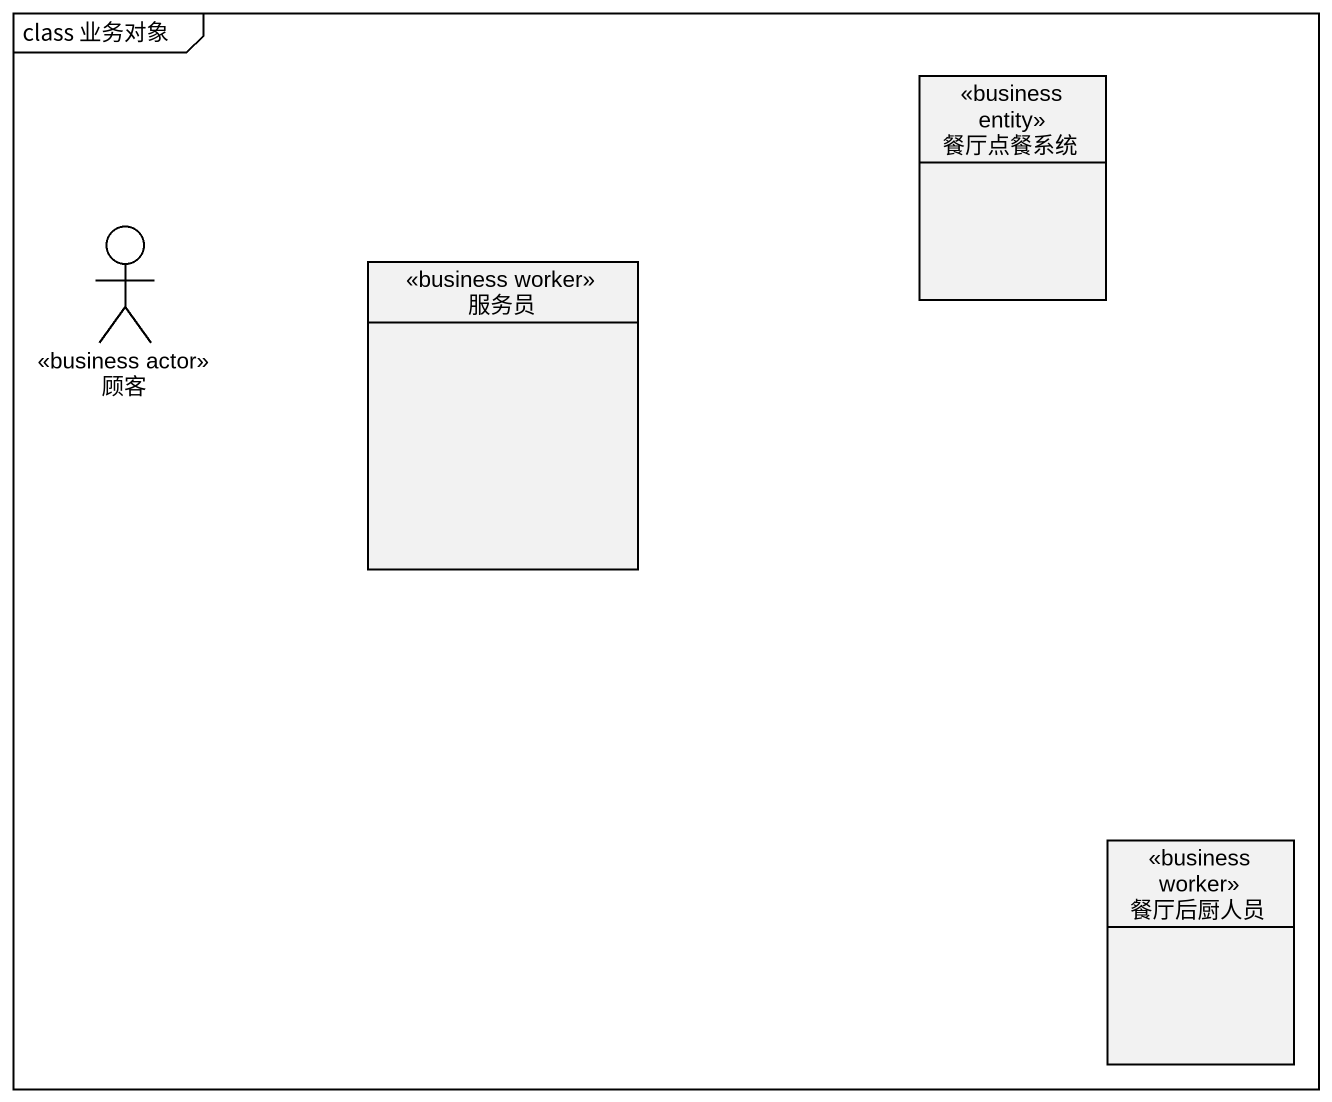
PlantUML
@startuml
mainframe class 业务对象
allowmixing
hide circle
hide empty members
class 餐厅点餐系统 <<business entity>>
actor 顾客 <<business actor>>
class 服务员 <<business worker>>
class 餐厅后厨人员 <<business worker>>
@enduml
